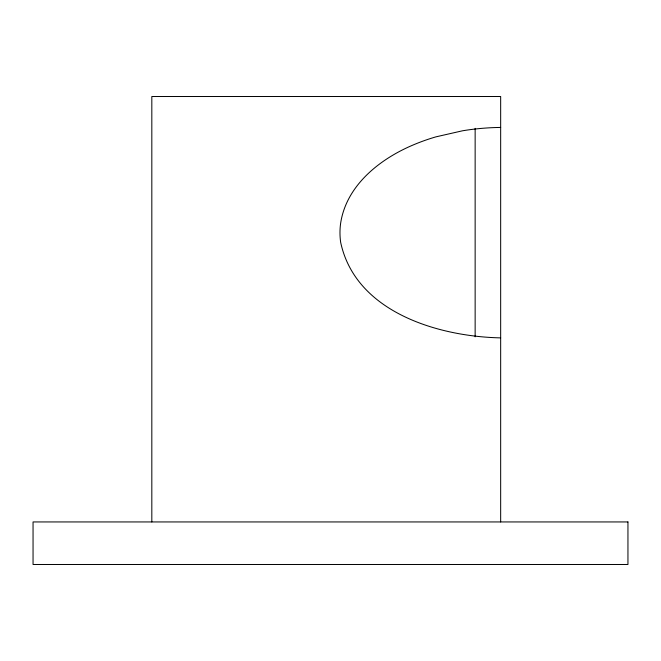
<?xml version="1.0" encoding="UTF-8"?>
<svg xmlns="http://www.w3.org/2000/svg" width="661" height="661" viewBox="0 0 661 661"><rect width="100%" height="100%" fill="white"/><g stroke="black" fill="none" stroke-linecap="round" stroke-linejoin="round"><path stroke-width="0.99" d="M500.666 337.878C438.069 336.573 355.635 312.132 340.679 242.43A67.943 67.943 0 0 1 340.622 223.319C346.257 185.906 378.902 159.755 411.778 145.56A204.48 204.48 0 0 1 435.954 136.852L462.502 130.795A249.561 249.561 0 0 1 500.666 127.441M500.666 521.942L500.666 96.514L151.823 96.514L151.823 521.942M475.143 128.341L475.143 336.829M627.95 521.942L33.05 521.942L33.05 564.486L627.95 564.486L627.95 521.942"/></g></svg>
